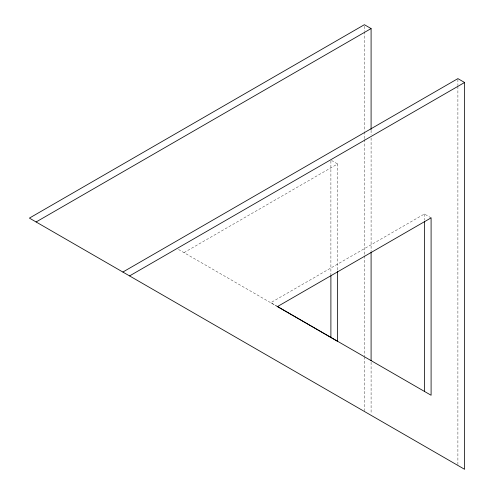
<?xml version="1.0" encoding="UTF-8"?>
<svg xmlns="http://www.w3.org/2000/svg" width="494" height="494" viewBox="0 0 494 494"><rect width="100%" height="100%" fill="white"/><g stroke="black" fill="none" stroke-linecap="round" stroke-linejoin="round"><path stroke-width="0.37" stroke-dasharray="2.47 1.85" d="M183.978 252.644L337.593 163.952L337.593 270.385M431.095 217.873L424.395 214.001L270.78 302.692L276.868 306.212M331.505 160.439L337.593 163.952M178.495 249.476L276.813 306.243M457.895 79.386L457.895 85.555M457.895 86.32L457.895 464.663M424.395 214.001L424.395 220.17M371.093 130.28L371.093 134.905M371.093 137.987L371.093 251.255M371.093 362.213L371.093 413.842M364.393 26.244L364.393 30.863M364.393 31.635L364.393 131.034M364.393 131.805L364.393 138.74M364.393 139.512L364.393 255.095M364.393 255.861L364.393 356.032M364.393 356.804L364.393 410.742M330.894 160.859L330.894 274.997"/><path stroke-width="0.74" d="M36.105 221.973L371.093 28.566L371.093 129.508M122.907 272.021L457.895 78.62L464.595 82.486L464.595 469.3L29.405 218.107L364.393 24.7L371.093 28.566M129.607 275.893L464.595 82.486M277.455 306.552L431.095 395.256L431.095 217.873L277.48 306.564L337.593 341.335L337.593 271.157M424.395 221.713L424.395 391.39M371.093 252.026L371.093 360.676M330.894 275.769L330.894 337.47"/></g></svg>
